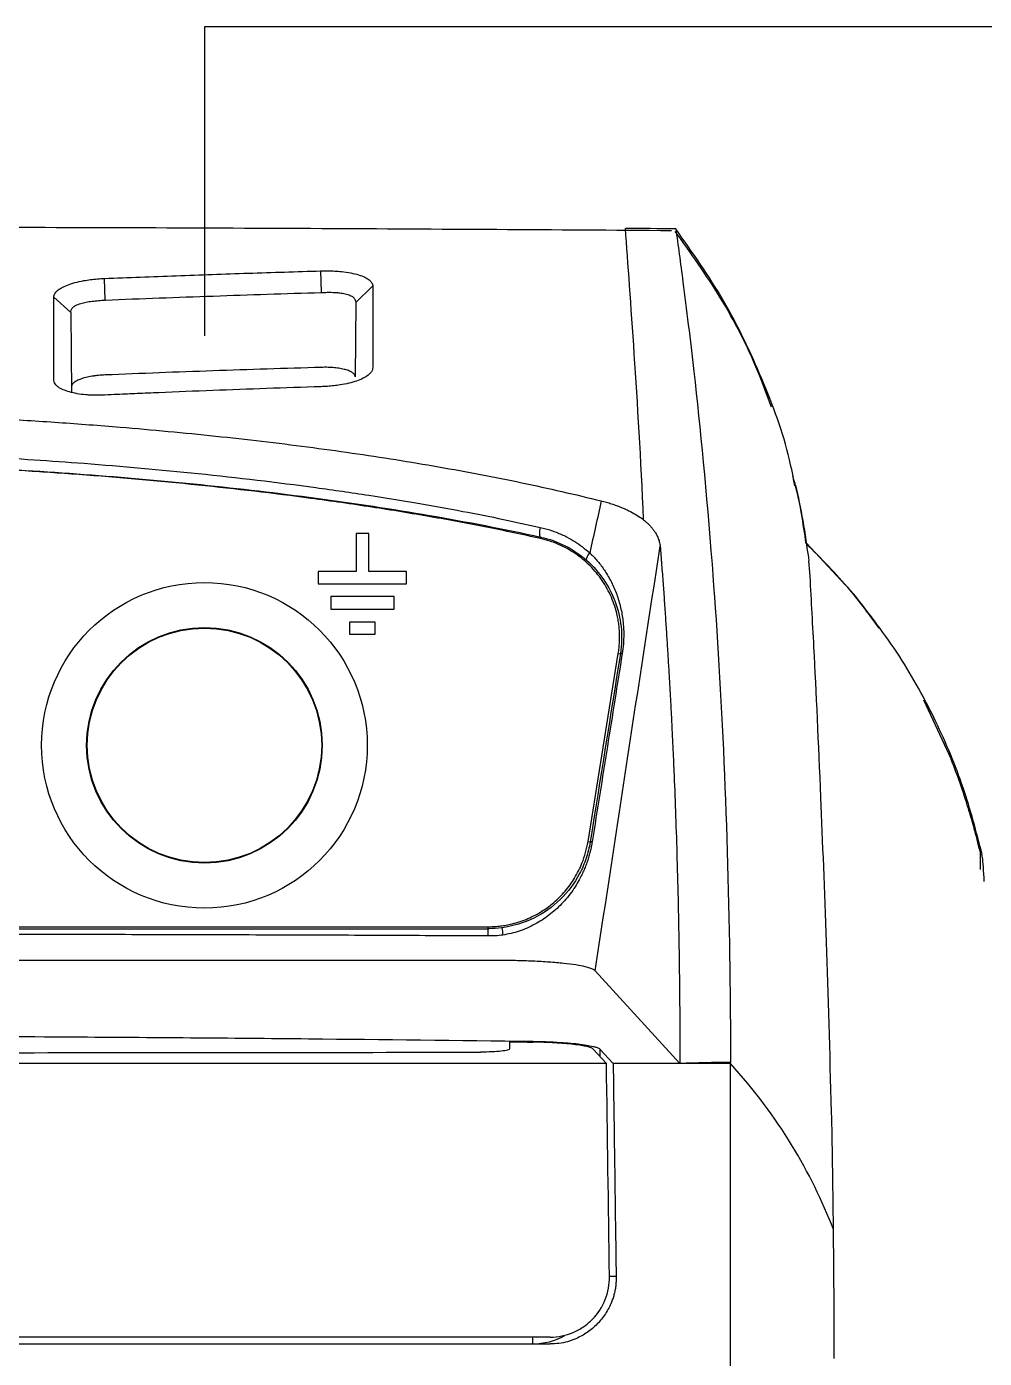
# Model space of a CAD drawing. Header units: inches. Extents: x 15 to 154, y 10 to 111.
# Drawn here: x 145.683 to 146.463, y 106.053 to 107.139 of the extents above; entities that cross this region are included whole.
import ezdxf

# ---------------------------------------------------------------- set-up
doc = ezdxf.new("R2010")
doc.units = ezdxf.units.IN
doc.header["$MEASUREMENT"] = 0
doc.layers.add('GRY_20AWG', color=250, linetype='Continuous')

# ---------------------------------------------------------------- blocks, each defined once
blk = doc.blocks.new('varia')
at = {"color": 177, "linetype": 'Continuous', "true_color": 0x293189}
for p, q in [((153.9367, 106.9056), (153.9353, 106.9408)), ((154.2876, 106.9531), (154.2887, 106.9179)), ((154.3727, 106.9285), (154.3449, 106.9015)), ((153.8527, 106.9105), (153.8804, 106.8853)), ((154.3449, 106.9015), (154.3439, 106.7806)), ((153.8815, 106.7644), (153.8815, 106.755)), ((154.3454, 106.5252), (154.3454, 106.4633)), ((154.366, 106.5252), (154.3454, 106.5252)), ((154.366, 106.4633), (154.366, 106.5252)), ((154.6459, 106.5168), (154.6464, 106.5192)), ((155.157, 106.4263), (155.0801, 106.5086)), ((154.2835, 106.4633), (154.2835, 106.4427)), ((154.3454, 106.4633), (154.2835, 106.4633)), ((154.4279, 106.4633), (154.366, 106.4633)), ((154.4279, 106.4427), (154.4279, 106.4633)), ((155.0851, 106.462), (155.0837, 106.4805)), ((154.2835, 106.4427), (154.4279, 106.4427)), ((154.3042, 106.4221), (154.3042, 106.4015)), ((154.4073, 106.4221), (154.3042, 106.4221)), ((154.4073, 106.4015), (154.4073, 106.4221)), ((154.3042, 106.4015), (154.4073, 106.4015)), ((154.3351, 106.3808), (154.3763, 106.3808)), ((154.3351, 106.3602), (154.3351, 106.3808)), ((154.3763, 106.3808), (154.3763, 106.3602)), ((154.3763, 106.3602), (154.3351, 106.3602)), ((154.7235, 106.0228), (154.7729, 106.3295)), ((154.7729, 106.3295), (154.7762, 106.329)), ((155.2705, 106.254), (155.3154, 106.157)), ((154.7235, 106.0228), (154.7271, 106.0222)), ((155.3625, 106.0068), (155.3626, 105.9771)), ((151.7074, 105.884), (154.5606, 105.884)), ((154.5606, 105.8808), (154.5606, 105.884)), ((154.5755, 105.829), (153.134, 105.829)), ((154.8732, 105.6611), (154.7354, 105.8122)), ((154.5958, 105.6964), (154.5957, 105.6849)), ((154.7536, 105.6611), (154.732, 105.6845)), ((154.7645, 105.6611), (154.743, 105.6845)), ((154.743, 105.6845), (154.743, 105.6727)), ((154.7693, 105.314), (154.7585, 105.314)), ((154.6336, 105.204), (154.6336, 105.2144))]:
    blk.add_line(p, q, dxfattribs=at)
at = {"color": 177, "true_color": 0x293189}
blk.add_line((153.8804, 106.8853), (153.8815, 106.755), dxfattribs=at)
at = {"color": 177, "linetype": 'Continuous', "true_color": 0x293189, "flags": 128}
for points in [[(154.6457, 106.535), (154.6451, 106.5322), (154.6446, 106.5294), (154.6444, 106.5268), (154.6444, 106.5244), (154.6446, 106.5224), (154.645, 106.5208), (154.6457, 106.5197), (154.6464, 106.5192)], [(154.7263, 106.4935), (154.7248, 106.4916), (154.7234, 106.4896), (154.7223, 106.4877), (154.7215, 106.486), (154.7209, 106.4844), (154.7207, 106.4831), (154.7208, 106.482), (154.7212, 106.4813)]]:
    blk.add_lwpolyline(points, dxfattribs=at)
at = {"color": 177, "linetype": 'Continuous', "true_color": 0x293189}
for radius in [0.2654, 0.192, 0.1911]:
    blk.add_circle((154.0983, 106.1797), radius, dxfattribs=at)
for centre, radius, start, end in [((154.7783, 106.3246), 0.00486, 78.0163, 114.9835), ((154.7293, 106.0177), 0.00496, 77.9388, 116.5445), ((154.7255, 105.8715), 0.1652, 176.7917, 180.9155), ((156.3654, 106.1152), 1.7974, 187.447, 187.8297), ((154.6336, 105.313), 0.1089, 270.0096, 298.6265)]:
    blk.add_arc(centre, radius, start, end, dxfattribs=at)
for points, knots in [([(153.134, 107.0251), (153.3267, 107.0249), (153.7126, 107.0247), (154.2888, 107.0227), (154.6697, 107.0203), (154.8595, 107.0191)], [0, 0, 0, 0, 0.333756, 0.668083, 1, 1, 1, 1]), ([(154.8142, 106.5472), (154.8097, 106.647), (154.8043, 106.7377), (154.7937, 106.8971), (154.7885, 106.9659), (154.7844, 107.0223)], [0, 0, 0, 0, 0.5, 0.5, 1, 1, 1, 1]), ([(155.0226, 106.731), (155.0155, 106.7503), (154.9929, 106.8121), (154.9427, 106.9096), (154.8909, 106.9822), (154.8657, 107.0175)], [0, 0, 0, 0, 0.190337, 0.606316, 1, 1, 1, 1]), ([(154.8665, 107.0217), (154.8702, 106.9954), (154.8741, 106.9663), (154.884, 106.8909), (154.9003, 106.7582), (154.9335, 106.4211), (154.9508, 106.07), (154.9552, 105.7776), (154.9557, 105.7209), (154.9557, 105.6632)], [0.006079, 0.006079, 0.006079, 0.006079, 0.579526, 0.579526, 1.370109, 2.734139, 4.938381, 4.938381, 5.45612, 5.45612, 5.45612, 5.45612]), ([(155.0608, 106.6026), (155.058, 106.6168), (155.0466, 106.6766), (155.0084, 106.7783), (154.9483, 106.9056), (154.8937, 106.9832), (154.8665, 107.0217)], [0, 0, 0, 0, 0.094153, 0.396079, 0.699643, 1, 1, 1, 1]), ([(153.8528, 106.9105), (153.8528, 106.9111), (153.8529, 106.9122), (153.8534, 106.9139), (153.8544, 106.9159), (153.856, 106.9182), (153.8592, 106.9216), (153.8649, 106.9256), (153.8746, 106.9301), (153.8868, 106.9341), (153.8999, 106.937), (153.9124, 106.9389), (153.9237, 106.9402), (153.9314, 106.9406), (153.9353, 106.9408)], [0, 0, 0, 0, 0.039765, 0.081601, 0.12564, 0.189489, 0.251072, 0.378029, 0.500667, 0.626364, 0.749827, 0.834371, 0.917086, 1, 1, 1, 1]), ([(153.9353, 106.9408), (153.9743, 106.9423), (154.0524, 106.9454), (154.1699, 106.9495), (154.2484, 106.9519), (154.2876, 106.9531)], [0, 0, 0, 0, 0.3321585, 0.6654931, 1, 1, 1, 1]), ([(154.2876, 106.9531), (154.2896, 106.9532), (154.2936, 106.9532), (154.2994, 106.9532), (154.3052, 106.9531), (154.3108, 106.9528), (154.3164, 106.9525), (154.3254, 106.9516), (154.3373, 106.9499), (154.35, 106.9468), (154.3601, 106.9429), (154.366, 106.9392), (154.3694, 106.936), (154.3712, 106.9336), (154.3725, 106.9311), (154.3726, 106.9293), (154.3727, 106.9285)], [0, 0, 0, 0, 0.0419074, 0.0834094, 0.1247447, 0.1661556, 0.2078827, 0.2501617, 0.3740965, 0.4995149, 0.6221801, 0.7492013, 0.8110579, 0.8745331, 0.9388919, 1, 1, 1, 1]), ([(153.9367, 106.9056), (153.9954, 106.9079), (154.1127, 106.9123), (154.2301, 106.9161), (154.2887, 106.9179)], [2, 2, 2, 2, 5.978294, 9.953058, 9.953058, 9.953058, 9.953058]), ([(154.2887, 106.9179), (154.292, 106.918), (154.2996, 106.9183), (154.3098, 106.9182), (154.3196, 106.9174), (154.3282, 106.9159), (154.3356, 106.9136), (154.3408, 106.9105), (154.3442, 106.9067), (154.345, 106.9033), (154.345, 106.9015)], [2, 2, 2, 2, 2.35885, 2.852786, 3.179198, 3.574448, 4.046639, 4.403954, 4.760057, 5.194084, 5.194084, 5.194084, 5.194084]), ([(154.3727, 106.9285), (154.3727, 106.9234), (154.3727, 106.9115), (154.3728, 106.8901), (154.3728, 106.8614), (154.3727, 106.8316), (154.3727, 106.8078), (154.3726, 106.7968), (154.3725, 106.7938)], [0, 0, 0, 0, 0.122689, 0.289362, 0.500023, 0.772383, 0.939045, 1, 1, 1, 1]), ([(153.8528, 106.7743), (153.8528, 106.7764), (153.8526, 106.7839), (153.8527, 106.7999), (153.8526, 106.825), (153.8527, 106.8533), (153.8527, 106.883), (153.8527, 106.9009), (153.8528, 106.9105)], [0, 0, 0, 0, 0.042712, 0.152185, 0.328417, 0.571399, 0.76926, 1, 1, 1, 1]), ([(153.8804, 106.8853), (153.8804, 106.887), (153.8811, 106.8902), (153.884, 106.8939), (153.8888, 106.8972), (153.896, 106.9), (153.9053, 106.9022), (153.9152, 106.9038), (153.9257, 106.9048), (153.933, 106.9053), (153.9367, 106.9056)], [2, 2, 2, 2, 2.389616, 2.719082, 3.045844, 3.538968, 3.933557, 4.339292, 4.748831, 5.160273, 5.160273, 5.160273, 5.160273]), ([(154.2887, 106.7958), (154.2298, 106.794), (154.1125, 106.7904), (153.9951, 106.7858), (153.9367, 106.7835)], [0, 0, 0, 0, 0.501847, 1, 1, 1, 1]), ([(154.3725, 106.7938), (154.3724, 106.7931), (154.3722, 106.7916), (154.3712, 106.7894), (154.3697, 106.7873), (154.3676, 106.7851), (154.3639, 106.782), (154.3573, 106.7779), (154.3466, 106.7735), (154.3339, 106.7698), (154.3211, 106.7673), (154.3092, 106.7657), (154.2988, 106.7647), (154.2917, 106.7644), (154.2881, 106.7643)], [0, 0, 0, 0, 0.049963, 0.099669, 0.149463, 0.199688, 0.250676, 0.375504, 0.500231, 0.62402, 0.74973, 0.833031, 0.916076, 1, 1, 1, 1]), ([(154.3439, 106.7806), (154.3439, 106.7812), (154.3437, 106.7823), (154.3429, 106.784), (154.3415, 106.7856), (154.3391, 106.7876), (154.3348, 106.7899), (154.328, 106.7922), (154.3198, 106.794), (154.3103, 106.7953), (154.2998, 106.796), (154.2924, 106.7959), (154.2887, 106.7958)], [0, 0, 0, 0, 0.06532, 0.130063, 0.19483, 0.260225, 0.385093, 0.508201, 0.629662, 0.750154, 0.874396, 1, 1, 1, 1]), ([(153.9359, 106.7506), (153.9337, 106.7505), (153.9294, 106.7503), (153.923, 106.7503), (153.9168, 106.7504), (153.9108, 106.7506), (153.9019, 106.7513), (153.8905, 106.7527), (153.878, 106.7556), (153.8675, 106.7593), (153.8604, 106.7633), (153.856, 106.7672), (153.8535, 106.7707), (153.853, 106.7731), (153.8528, 106.7743)], [0, 0, 0, 0, 0.052365, 0.103313, 0.153089, 0.201957, 0.250195, 0.375056, 0.499777, 0.624406, 0.74947, 0.833998, 0.916989, 1, 1, 1, 1]), ([(153.9367, 106.7835), (153.9348, 106.7834), (153.9311, 106.7832), (153.9255, 106.7827), (153.92, 106.7821), (153.9131, 106.781), (153.905, 106.7793), (153.8967, 106.7769), (153.89, 106.774), (153.8852, 106.7709), (153.8821, 106.7677), (153.8817, 106.7655), (153.8815, 106.7644)], [0, 0, 0, 0, 0.063651, 0.126766, 0.190069, 0.254277, 0.379595, 0.505738, 0.628142, 0.751584, 0.875559, 1, 1, 1, 1]), ([(154.2881, 106.7643), (154.2586, 106.7633), (154.1999, 106.7614), (154.1118, 106.7581), (154.0415, 106.7553), (153.9897, 106.7531), (153.9604, 106.7518), (153.9428, 106.7509), (153.9359, 106.7506)], [0, 0, 0, 0, 0.251475, 0.499983, 0.749987, 0.849991, 0.941276, 1, 1, 1, 1]), ([(153.134, 106.7296), (153.1541, 106.7295), (153.1941, 106.7295), (153.254, 106.729), (153.3136, 106.7283), (153.3728, 106.7273), (153.4317, 106.726), (153.4902, 106.7244), (153.5644, 106.7219), (153.6538, 106.7183), (153.7578, 106.7128), (153.86, 106.7063), (153.9537, 106.6992), (154.039, 106.6917), (154.1161, 106.684), (154.1917, 106.6756), (154.2659, 106.6664), (154.3387, 106.6564), (154.41, 106.6456), (154.4799, 106.6339), (154.5483, 106.6214), (154.6154, 106.608), (154.681, 106.5937), (154.7239, 106.5833), (154.7452, 106.5782)], [0, 0, 0, 0, 0.036507, 0.072804, 0.108897, 0.14479, 0.180489, 0.215998, 0.251324, 0.315652, 0.379003, 0.441418, 0.502941, 0.551228, 0.598802, 0.645692, 0.691926, 0.737535, 0.782551, 0.827009, 0.870944, 0.914395, 0.9574, 1, 1, 1, 1]), ([(153.134, 106.6661), (153.1527, 106.6661), (153.1936, 106.6661), (153.2602, 106.6655), (153.3372, 106.6645), (153.4247, 106.6627), (153.5599, 106.6588), (153.7204, 106.6518), (153.9102, 106.6395), (154.0909, 106.6234), (154.2455, 106.6051), (154.3644, 106.5879), (154.4442, 106.5749), (154.5174, 106.5617), (154.5839, 106.5486), (154.6258, 106.5394), (154.6457, 106.535)], [0, 0, 0, 0, 0.036425, 0.079657, 0.129695, 0.186537, 0.250183, 0.393442, 0.500277, 0.622821, 0.750222, 0.80843, 0.862513, 0.912474, 0.958304, 1, 1, 1, 1]), ([(153.134, 106.6477), (153.2625, 106.6477), (153.391, 106.6457), (153.6473, 106.6373), (153.7753, 106.6309), (154.0294, 106.6119), (154.1557, 106.5993), (154.4046, 106.566), (154.5273, 106.5454), (154.6464, 106.5192)], [0, 0, 0, 0, 0.25, 0.25, 0.5, 0.5, 0.75, 0.75, 1, 1, 1, 1]), ([(154.6459, 106.5168), (154.6315, 106.52), (154.6023, 106.5264), (154.558, 106.5354), (154.5126, 106.5441), (154.4663, 106.5524), (154.4191, 106.5604), (154.3708, 106.5681), (154.3215, 106.5754), (154.2274, 106.5885), (154.0847, 106.6051), (153.9274, 106.6189), (153.7992, 106.6277), (153.7049, 106.6331), (153.6096, 106.6375), (153.5044, 106.6414), (153.3881, 106.6446), (153.2615, 106.6467), (153.1766, 106.6469), (153.134, 106.6471)], [0, 0, 0, 0, 0.029172, 0.058931, 0.08928, 0.120224, 0.151766, 0.183909, 0.216658, 0.250014, 0.371438, 0.500007, 0.561672, 0.625011, 0.686281, 0.750033, 0.83259, 0.915909, 1, 1, 1, 1]), ([(155.079, 106.5086), (155.0743, 106.5414), (155.069, 106.5783), (155.0587, 106.6142), (155.0576, 106.6182)], [0, 0, 0, 0, 0.889897, 1, 1, 1, 1]), ([(155.0838, 106.4812), (155.0808, 106.5033), (155.0747, 106.5473), (155.0665, 106.585), (155.0624, 106.6037)], [0, 0, 0, 0, 0.502748, 1, 1, 1, 1]), ([(154.7452, 106.5782), (154.748, 106.5774), (154.7537, 106.576), (154.7618, 106.5735), (154.7697, 106.5708), (154.7773, 106.5678), (154.7861, 106.5641), (154.7957, 106.5593), (154.8057, 106.5535), (154.8114, 106.5493), (154.8142, 106.5472)], [0, 0, 0, 0, 0.099197, 0.198416, 0.298049, 0.398483, 0.500097, 0.666179, 0.83229, 1, 1, 1, 1]), ([(154.6457, 106.535), (154.6487, 106.5343), (154.6546, 106.5329), (154.6634, 106.5301), (154.672, 106.527), (154.6804, 106.5235), (154.6905, 106.5186), (154.702, 106.512), (154.7147, 106.5034), (154.7224, 106.4968), (154.7263, 106.4935)], [0, 0, 0, 0, 0.100053, 0.199813, 0.299485, 0.39927, 0.499364, 0.667354, 0.833932, 1, 1, 1, 1]), ([(154.8142, 106.5472), (154.8158, 106.5459), (154.8191, 106.5432), (154.8233, 106.5391), (154.8272, 106.5349), (154.8306, 106.5306), (154.8341, 106.5253), (154.8374, 106.5189), (154.84, 106.5115), (154.8408, 106.5066), (154.8411, 106.5041)], [0, 0, 0, 0, 0.097814, 0.196456, 0.29622, 0.397392, 0.500246, 0.663675, 0.82996, 1, 1, 1, 1]), ([(154.7729, 106.3295), (154.7733, 106.3325), (154.7742, 106.3384), (154.7749, 106.3473), (154.7751, 106.3562), (154.7749, 106.365), (154.7741, 106.3739), (154.7729, 106.3827), (154.7698, 106.3987), (154.7625, 106.4215), (154.7474, 106.4489), (154.7275, 106.4731), (154.7073, 106.4897), (154.6896, 106.5006), (154.6756, 106.5075), (154.6611, 106.513), (154.651, 106.5156), (154.6459, 106.5168)], [0, 0, 0, 0, 0.036018, 0.071769, 0.107357, 0.142887, 0.178465, 0.214196, 0.250184, 0.375045, 0.50003, 0.624891, 0.749876, 0.81262, 0.874846, 0.937118, 1, 1, 1, 1]), ([(155.079, 106.5086), (155.1035, 106.4842), (155.1466, 106.4409), (155.182, 106.3921), (155.1974, 106.3708)], [0, 0, 0, 0, 0.565898, 1, 1, 1, 1]), ([(154.7263, 106.4935), (154.7283, 106.4915), (154.7325, 106.4875), (154.7382, 106.4811), (154.7438, 106.4743), (154.749, 106.4671), (154.7562, 106.4561), (154.7645, 106.4408), (154.7725, 106.4205), (154.7782, 106.3993), (154.7811, 106.3793), (154.7819, 106.3612), (154.7814, 106.3452), (154.78, 106.3346), (154.7793, 106.3294)], [0, 0, 0, 0, 0.046859, 0.094706, 0.143591, 0.193563, 0.244671, 0.367999, 0.4929, 0.62187, 0.744678, 0.832861, 0.917584, 1, 1, 1, 1]), ([(154.8411, 106.5041), (154.8419, 106.494), (154.8435, 106.4742), (154.8458, 106.4443), (154.8479, 106.415), (154.8498, 106.3863), (154.8517, 106.3583), (154.8534, 106.3309), (154.855, 106.3043), (154.8565, 106.2785), (154.8579, 106.2535), (154.8592, 106.2293), (154.8603, 106.206), (154.8614, 106.1837), (154.8624, 106.1622), (154.8633, 106.1418), (154.8648, 106.1067), (154.8667, 106.0551), (154.8689, 105.9849), (154.8708, 105.9104), (154.8721, 105.8315), (154.8731, 105.7483), (154.8731, 105.6905), (154.8732, 105.6611)], [0, 0, 0, 0, 0.0420064, 0.0826574, 0.1219544, 0.1598985, 0.1964906, 0.2317316, 0.2656221, 0.2981624, 0.3293529, 0.3591937, 0.3876851, 0.414827, 0.4406195, 0.4650626, 0.4881562, 0.565624, 0.6462287, 0.7299708, 0.8168491, 0.9068606, 1, 1, 1, 1]), ([(154.7212, 106.4813), (154.7321, 106.4717), (154.7414, 106.461), (154.7569, 106.4383), (154.7632, 106.4262), (154.7726, 106.4007), (154.7758, 106.3873), (154.7789, 106.359), (154.7786, 106.344), (154.7762, 106.329)], [0, 0, 0, 0, 0.25, 0.25, 0.5, 0.5, 0.75, 0.75, 1, 1, 1, 1]), ([(155.1206, 105.5814), (155.1206, 105.5814), (155.1206, 105.5814), (155.115, 105.7815), (155.1056, 106.0538), (155.0934, 106.3124), (155.0873, 106.4232), (155.0851, 106.462)], [0.523791, 0.523791, 0.523791, 0.523791, 0.523817, 0.523817, 2.72806, 4.09209, 4.882655, 4.882655, 4.882655, 4.882655]), ([(155.366, 106.0022), (155.3564, 106.0386), (155.3371, 106.1125), (155.2913, 106.2211), (155.2325, 106.3286), (155.1825, 106.3932), (155.1569, 106.4263)], [0, 0, 0, 0, 0.235086, 0.477073, 0.732526, 1, 1, 1, 1]), ([(154.7793, 106.3294), (154.7712, 106.2788), (154.7549, 106.1765), (154.7386, 106.0743), (154.7303, 106.0226)], [0, 0, 0, 0, 0.494442, 1, 1, 1, 1]), ([(155.3625, 106.0068), (155.3617, 106.01), (155.3602, 106.0164), (155.3578, 106.0261), (155.3541, 106.0402), (155.3489, 106.0591), (155.3417, 106.0828), (155.3338, 106.1073), (155.325, 106.1323), (155.3186, 106.1486), (155.3154, 106.157)], [0, 0, 0, 0, 0.061952, 0.124188, 0.186713, 0.335028, 0.490453, 0.653053, 0.822886, 1, 1, 1, 1]), ([(154.5606, 105.884), (154.5636, 105.884), (154.5697, 105.8841), (154.5788, 105.8849), (154.5878, 105.8862), (154.5982, 105.8882), (154.6098, 105.8913), (154.6266, 105.8973), (154.6466, 105.9073), (154.668, 105.9229), (154.6868, 105.9416), (154.6997, 105.9595), (154.7083, 105.9751), (154.7145, 105.9889), (154.72, 106.0048), (154.7223, 106.0168), (154.7235, 106.0228)], [0, 0, 0, 0, 0.039196, 0.078256, 0.117299, 0.156445, 0.214611, 0.272901, 0.386567, 0.500356, 0.613381, 0.726527, 0.784618, 0.842829, 0.921319, 1, 1, 1, 1]), ([(154.7271, 106.0222), (154.7256, 106.0132), (154.7234, 106.0042), (154.7176, 105.9869), (154.714, 105.9785), (154.7015, 105.9547), (154.6908, 105.9407), (154.6657, 105.9163), (154.6512, 105.906), (154.6191, 105.8902), (154.6014, 105.8848), (154.5832, 105.8823)], [0, 0, 0, 0, 0.125, 0.125, 0.25, 0.25, 0.5, 0.5, 0.75, 0.75, 1, 1, 1, 1]), ([(154.7303, 106.0226), (154.7299, 106.0199), (154.7289, 106.0146), (154.7271, 106.0067), (154.725, 105.9987), (154.7225, 105.9907), (154.7196, 105.9827), (154.7162, 105.9747), (154.7098, 105.9611), (154.6988, 105.9424), (154.6811, 105.9209), (154.6605, 105.9023), (154.641, 105.8898), (154.6244, 105.8817), (154.6113, 105.8767), (154.5982, 105.8728), (154.5892, 105.8712), (154.5848, 105.8704)], [0, 0, 0, 0, 0.035187, 0.070667, 0.106594, 0.143119, 0.180392, 0.218555, 0.257748, 0.380201, 0.509899, 0.635788, 0.75712, 0.820157, 0.881606, 0.941534, 1, 1, 1, 1]), ([(155.3695, 105.9576), (155.3685, 105.9739), (155.3671, 105.9975), (155.3656, 106.0011), (155.3651, 106.0022)], [0, 0, 0, 0, 0.6927717, 1, 1, 1, 1]), ([(153.134, 105.8808), (153.2167, 105.8808), (153.3787, 105.8808), (153.6164, 105.8808), (153.8337, 105.8808), (154.0284, 105.8808), (154.2084, 105.8808), (154.384, 105.8808), (154.5029, 105.8808), (154.5606, 105.8808)], [0, 0, 0, 0, 0.1739296, 0.3405959, 0.4999997, 0.630715, 0.7500006, 0.8786787, 1, 1, 1, 1]), ([(154.5603, 105.8689), (154.5107, 105.8691), (154.4087, 105.8697), (154.2515, 105.8703), (154.0858, 105.8708), (153.9116, 105.8712), (153.7291, 105.8715), (153.5382, 105.8717), (153.3389, 105.8718), (153.2032, 105.8718), (153.134, 105.8718)], [0, 0, 0, 0, 0.104326, 0.214591, 0.330776, 0.452865, 0.580842, 0.714696, 0.854417, 1, 1, 1, 1]), ([(154.5848, 105.8704), (154.5808, 105.8699), (154.5726, 105.869), (154.5644, 105.8689), (154.5603, 105.8689)], [0, 0, 0, 0, 0.498871, 1, 1, 1, 1]), ([(154.7354, 105.8122), (154.735, 105.8126), (154.7342, 105.8133), (154.7323, 105.8145), (154.7299, 105.8156), (154.7268, 105.8167), (154.7233, 105.8177), (154.7164, 105.8194), (154.7043, 105.8217), (154.6842, 105.8243), (154.6605, 105.8263), (154.6383, 105.8276), (154.6195, 105.8283), (154.6051, 105.8287), (154.5904, 105.829), (154.5805, 105.829), (154.5755, 105.829)], [0, 0, 0, 0, 0.042503, 0.084487, 0.126102, 0.167506, 0.208852, 0.250297, 0.375155, 0.500009, 0.624834, 0.749658, 0.812244, 0.874463, 0.936865, 1, 1, 1, 1]), ([(153.134, 105.7067), (153.2182, 105.7067), (153.3858, 105.7066), (153.6357, 105.7058), (153.9294, 105.7043), (154.2617, 105.7018), (154.5117, 105.6987), (154.6336, 105.6972)], [0, 0, 0, 0, 0.16852, 0.335166, 0.500001, 0.756091, 1, 1, 1, 1]), ([(154.5957, 105.6849), (154.5956, 105.6842), (154.5945, 105.6835), (154.5899, 105.6822), (154.5865, 105.6816), (154.5736, 105.6801), (154.5615, 105.6796), (154.5484, 105.6795)], [0, 0, 0, 0, 0.25, 0.25, 0.5, 0.5, 1, 1, 1, 1]), ([(154.6336, 105.6972), (154.6358, 105.6971), (154.6403, 105.6971), (154.647, 105.6969), (154.6537, 105.6967), (154.6603, 105.6964), (154.6668, 105.6961), (154.6774, 105.6956), (154.6915, 105.6946), (154.7076, 105.693), (154.7214, 105.6911), (154.7311, 105.6892), (154.7374, 105.6875), (154.7413, 105.686), (154.7424, 105.685), (154.743, 105.6845)], [0, 0, 0, 0, 0.04164, 0.083111, 0.124607, 0.166316, 0.208424, 0.251112, 0.374875, 0.500059, 0.625117, 0.749091, 0.83384, 0.916972, 1, 1, 1, 1]), ([(154.732, 105.6845), (154.7308, 105.6859), (154.7273, 105.6873), (154.7191, 105.6892), (154.7159, 105.6898), (154.7086, 105.691), (154.7044, 105.6916), (154.6954, 105.6926), (154.6906, 105.6931), (154.6803, 105.694), (154.6748, 105.6944), (154.6579, 105.6953), (154.6458, 105.6958), (154.6336, 105.6959)], [0, 0, 0, 0, 0.25, 0.25, 0.375, 0.375, 0.5, 0.5, 0.625, 0.625, 0.75, 0.75, 1, 1, 1, 1]), ([(153.134, 105.6784), (153.3706, 105.6784), (153.607, 105.6785), (154.079, 105.6789), (154.3142, 105.6791), (154.5484, 105.6795)], [0, 0, 0, 0, 0.5, 0.5, 1, 1, 1, 1]), ([(154.7536, 105.6611), (154.4859, 105.6611), (154.2168, 105.6611), (153.676, 105.6611), (153.4052, 105.6611), (153.134, 105.6611)], [0, 0, 0, 0, 0.5, 0.5, 1, 1, 1, 1]), ([(154.7645, 105.6611), (154.7649, 105.6315), (154.7658, 105.5727), (154.767, 105.4853), (154.7682, 105.3992), (154.7689, 105.3423), (154.7693, 105.314)], [0, 0, 0, 0, 0.256233, 0.50831, 0.756233, 1, 1, 1, 1]), ([(154.9557, 100.9369), (154.9557, 101.7248), (154.9557, 102.5147), (154.9557, 104.0924), (154.9557, 104.8798), (154.9557, 105.6611)], [0, 0, 0, 0, 0.5, 0.5, 1, 1, 1, 1]), ([(154.6618, 105.215), (154.6683, 105.215), (154.6747, 105.2157), (154.6872, 105.2182), (154.6934, 105.2201), (154.7052, 105.2251), (154.7108, 105.2282), (154.7214, 105.2354), (154.7263, 105.2396), (154.7397, 105.2533), (154.7468, 105.2643), (154.7562, 105.288), (154.7586, 105.301), (154.7585, 105.314)], [0, 0, 0, 0, 0.125, 0.125, 0.25, 0.25, 0.375, 0.375, 0.5, 0.5, 0.75, 0.75, 1, 1, 1, 1]), ([(154.7693, 105.314), (154.7693, 105.3116), (154.7694, 105.3069), (154.7689, 105.2997), (154.7679, 105.2927), (154.7664, 105.2856), (154.7643, 105.2787), (154.7602, 105.2675), (154.7524, 105.2527), (154.739, 105.236), (154.7227, 105.2222), (154.706, 105.2129), (154.6903, 105.2073), (154.6762, 105.2043), (154.6667, 105.2041), (154.6619, 105.204)], [0, 0, 0, 0, 0.041591, 0.083007, 0.124464, 0.166175, 0.208353, 0.2512, 0.374881, 0.50007, 0.625274, 0.748833, 0.833816, 0.91696, 1, 1, 1, 1]), ([(154.6618, 105.215), (154.409, 105.215), (154.1548, 105.215), (153.6451, 105.215), (153.3896, 105.215), (153.134, 105.215)], [0, 0, 0, 0, 0.5, 0.5, 1, 1, 1, 1]), ([(153.134, 105.204), (153.1584, 105.204), (153.2073, 105.204), (153.2806, 105.204), (153.3538, 105.204), (153.427, 105.204), (153.5001, 105.204), (153.5731, 105.204), (153.646, 105.204), (153.7189, 105.204), (153.7918, 105.204), (153.8645, 105.204), (153.9617, 105.204), (154.083, 105.204), (154.2284, 105.204), (154.3734, 105.204), (154.5179, 105.204), (154.6139, 105.204), (154.6619, 105.204)], [0, 0, 0, 0, 0.047827, 0.095614, 0.143364, 0.191079, 0.238761, 0.286412, 0.334035, 0.381633, 0.429207, 0.476761, 0.524296, 0.619748, 0.715026, 0.810147, 0.905132, 1, 1, 1, 1])]:
    blk.add_open_spline(points, degree=3, knots=knots, dxfattribs=at)
for points in [[(154.8665, 107.0217), (154.8391, 107.0219), (154.8118, 107.0221), (154.7844, 107.0223)], [(154.7452, 106.5782), (154.7389, 106.55), (154.7326, 106.5218), (154.7263, 106.4935)], [(154.6464, 106.5192), (154.6742, 106.5131), (154.7, 106.5), (154.7212, 106.4813)], [(154.7354, 105.8122), (154.7702, 106.0426), (154.8055, 106.2732), (154.8411, 106.5041)], [(154.7762, 106.329), (154.7598, 106.2267), (154.7434, 106.1244), (154.7271, 106.0222)], [(154.5832, 105.8823), (154.5757, 105.8813), (154.5682, 105.8808), (154.5606, 105.8808)], [(154.5958, 105.6964), (154.6084, 105.6963), (154.621, 105.6961), (154.6336, 105.6959)], [(154.7585, 105.314), (154.7569, 105.4299), (154.7553, 105.5455), (154.7536, 105.6611)], [(154.8732, 105.6611), (154.837, 105.6611), (154.8008, 105.6611), (154.7645, 105.6611)], [(154.9557, 105.6632), (154.9282, 105.6625), (154.9007, 105.6618), (154.8732, 105.6611)], [(154.9557, 105.6611), (154.9282, 105.6611), (154.9007, 105.6611), (154.8732, 105.6611)], [(154.9557, 105.6611), (154.9557, 105.6618), (154.9557, 105.6625), (154.9557, 105.6632)], [(155.1236, 105.3906), (155.0872, 105.4835), (155.0339, 105.575), (154.9557, 105.6611)], [(155.1236, 105.3906), (155.1228, 105.4678), (155.1219, 105.5338), (155.1206, 105.5814)], [(155.125, 105.1803), (155.1249, 105.2542), (155.1243, 105.3262), (155.1236, 105.3906)]]:
    blk.add_open_spline(points, degree=3, dxfattribs=at)

msp = doc.modelspace()

# ---------------------------------------------------------------- linework, layer by layer
at = {"layer": 'GRY_20AWG'}
for p, q in [((147.012, 107.1386), (145.8278, 107.1386)), ((145.8278, 107.1386), (145.8278, 106.8865))]:
    msp.add_line(p, q, dxfattribs=at)

# ---------------------------------------------------------------- block references
at = {"color": 8, "xscale": 0.5, "yscale": 0.5, "zscale": 0.5}
msp.add_blockref('varia', (68.7785, 53.463), dxfattribs=at)

doc.saveas('drawing.dxf')
